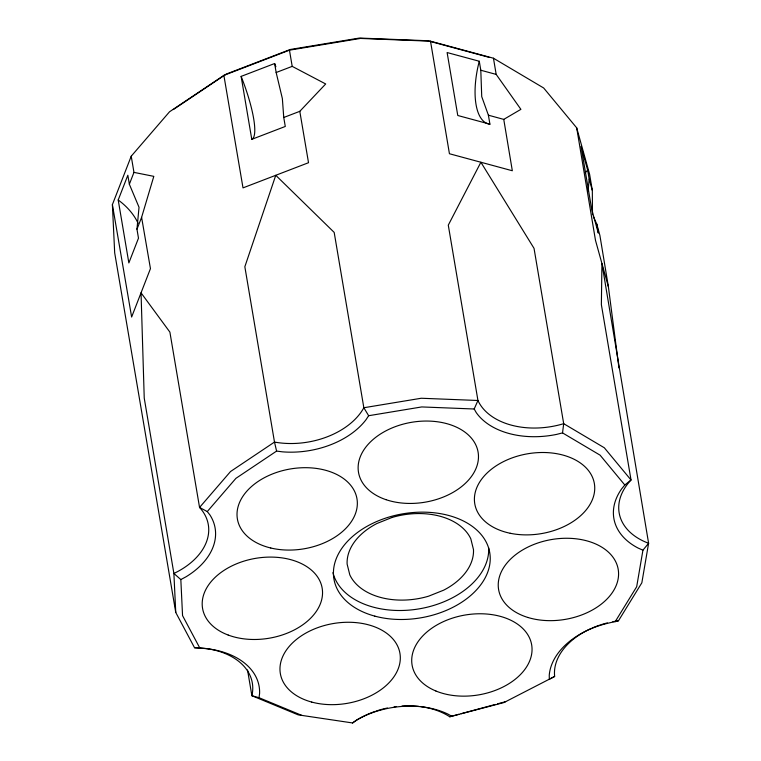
<?xml version="1.0" encoding="UTF-8"?>
<svg xmlns="http://www.w3.org/2000/svg" width="761" height="761" viewBox="0 0 761 761"><rect width="100%" height="100%" fill="white"/><g stroke="black" fill="none" stroke-linecap="round" stroke-linejoin="round"><path stroke-width="1.14" d="M588.044 191.572L589.185 179.12L587.663 170.131L581.071 146.407L591.716 209.351L598.308 233.075L596.786 224.076L593.371 216.666M136.961 229.185L139.025 207.258L129.351 184.229L127.838 175.239L118.212 199.991L128.856 262.925L138.483 238.174L136.961 229.185L141.603 217.361L153.808 176.352L133.965 172.386L131.225 156.195L169.522 111.791L223.877 75.368L289.456 50.169L360.438 38.431L430.507 41.189L493.451 58.217L543.668 87.991L576.695 127.858L589.604 174.288L592.334 190.478L592.477 214.811M562.531 432.895L563.692 423.677L534.032 248.343L480.885 162.245L448.286 225.151L477.946 400.486L474.189 408.999L476.262 412.624A75.035 50.112 -9.6 0 0 556.7 434.379L562.531 432.895L600.106 455.173L624.819 485.004L621.718 488.771A75.035 50.112 -9.6 0 0 638.213 548.11L642.931 550.174L648.61 543.268L601.932 263.525L601.371 304.676L631.031 480.01A68.89 46.012 -9.6 0 0 648.61 543.268L641.846 582.793L618.474 620.776L609.123 622.945A75.035 50.112 -9.6 0 0 549.252 675.178L549.309 679.24L554.655 676.453A68.89 46.012 -9.6 0 1 591.516 628.32M301.832 715.407L259.016 697.704L259.587 693.604A75.035 50.112 -9.6 0 0 205.793 648.6L194.54 647.735L175.753 612.443L114.683 252.833L112.39 204.642L131.225 156.195M642.931 550.174L636.681 586.741L615.069 621.87M129.351 184.229L133.965 172.386M474.189 408.999L421.756 406.935L368.647 415.715L366.089 419.625A75.016 50.102 -9.6 0 1 282.293 451.825L276.595 451.083L235.929 478.336L207.277 511.563L199.553 507.454L169.893 332.119L141.042 292.833L144.238 398.127L173.889 573.461L175.753 612.443M283.748 117.489L299.796 111.325L325.689 83.967L292.195 66.369L276.157 72.514L282.36 98.559L283.748 117.489L285.28 126.459L251.777 139.339A59.215 12.756 69 0 0 241.132 76.395L274.635 63.524A59.215 12.756 69 0 1 275.882 66.711M624.819 485.004L631.031 480.01L604.31 447.763L563.692 423.677A68.89 46.012 -9.6 0 1 477.946 400.486L421.261 398.25L363.844 407.744A68.89 46.012 -9.6 0 1 274.493 442.074L230.526 471.535L199.553 507.454A68.89 46.012 -9.6 0 1 173.889 573.461L180.833 579.568L182.554 615.62L199.934 648.267M173.318 109.555L226.302 74.055L290.226 49.494L359.42 38.05L427.72 40.742L489.076 57.341M488.4 115.196L489.922 124.186L457.77 115.491L447.116 52.547L479.278 61.251L480.8 70.24L481.732 96.618L488.4 115.196L503.753 119.391L520.895 109.346L496.182 74.407L493.451 58.217M180.833 579.568L185.855 576.886A75.035 50.112 -9.6 0 0 209.931 514.959L207.277 511.563M554.655 676.453L503.934 702.555L449.741 716.767A68.89 46.012 -9.6 0 0 420.804 706.627M449.741 716.767L458.864 714.303M461.147 713.685L495.344 704.439M497.618 703.82L505.599 701.661M375.477 711.288A68.89 46.012 -9.6 0 0 352.571 722.95L356.804 719.896A75.035 50.112 -9.6 0 1 447.953 714.103L452.272 716.529M352.571 722.95L298.169 714.855L251.881 695.716A68.89 46.012 -9.6 0 0 194.54 647.735M480.8 70.24L496.182 74.407M259.016 697.704L251.881 695.716L247.534 669.994M368.647 415.715L363.844 407.744L334.184 232.409L275.767 175.296L244.842 266.74L274.493 442.074L276.595 451.083M589.185 179.12L592.334 190.478M618.959 367.934L608.381 286.716L595.483 240.324L576.695 127.858M596.786 224.076L599.896 235.434L608.381 286.716M141.603 217.361L150.45 268.633L131.634 317.033L112.39 204.642M299.796 111.325L308.519 162.711L243.006 187.881L223.877 75.368M289.456 50.169L292.195 66.369M274.635 63.524L276.157 72.514M241.132 76.395L251.777 139.339M503.753 119.391L512.324 170.749L449.437 153.741L430.507 41.189M592.515 627.892A68.89 46.012 -9.6 0 1 599.782 625.123M600.838 624.771A68.89 46.012 -9.6 0 1 607.345 622.917M612.871 621.689A68.89 46.012 -9.6 0 1 618.474 620.776M376.533 710.936A68.89 46.012 -9.6 0 1 384.115 708.757M385.218 708.491A68.89 46.012 -9.6 0 1 387.425 708.006M394.141 706.826A68.89 46.012 -9.6 0 1 396.386 706.531M402.027 706.018A68.89 46.012 -9.6 0 1 418.655 706.37M489.922 124.186A59.215 25.027 -74.9 0 1 479.278 61.251M118.212 199.991A59.215 40.942 21.2 0 1 138.055 223.268M585.285 172.814A59.215 43.967 -15.5 0 1 587.663 170.131M488.676 547.872A79.02 52.775 -9.6 0 1 417.951 609.057A79.02 52.775 -9.6 0 1 332.938 572.624M391.982 517.49L376.952 523.492A63.705 42.549 -9.6 0 0 347.121 564.063L349.803 574.859A63.705 42.549 -9.6 0 0 428.624 596.177L443.663 590.175A63.705 42.549 -9.6 0 0 473.485 549.604L470.812 538.807A63.705 42.549 -9.6 0 0 391.982 517.49M311.744 702.08A60.642 40.504 -9.6 0 0 400.286 656.581A60.642 40.504 -9.6 0 0 308.386 631.725A60.642 40.504 -9.6 0 0 311.744 702.08M435.882 690.998A60.642 40.504 -9.6 0 0 531.635 654.203A60.642 40.504 -9.6 0 0 448.096 619.663A60.642 40.504 -9.6 0 0 435.882 690.998M228.205 635.055A60.642 40.504 -9.6 0 0 322.35 595.996A60.642 40.504 -9.6 0 0 236.538 563.806A60.642 40.504 -9.6 0 0 228.205 635.055M510.212 533.271A60.642 40.504 -9.6 0 0 594.398 483.796A60.642 40.504 -9.6 0 0 499.083 464.01A60.642 40.504 -9.6 0 0 510.212 533.271M374.831 616.134A79.02 52.775 -9.6 0 0 490.198 556.862A79.02 52.775 -9.6 0 0 370.455 524.472A79.02 52.775 -9.6 0 0 374.831 616.134M270.783 548.006A60.642 40.504 -9.6 0 0 357.204 500.491A60.642 40.504 -9.6 0 0 263.534 478.155A60.642 40.504 -9.6 0 0 270.783 548.006M386.017 499.682A60.642 40.504 -9.6 0 0 478.422 458.417A60.642 40.504 -9.6 0 0 390.46 428.633A60.642 40.504 -9.6 0 0 386.017 499.682M528.048 617.513A60.642 40.504 -9.6 0 0 618.579 574.098A60.642 40.504 -9.6 0 0 528.591 546.759A60.642 40.504 -9.6 0 0 528.048 617.513"/></g></svg>
